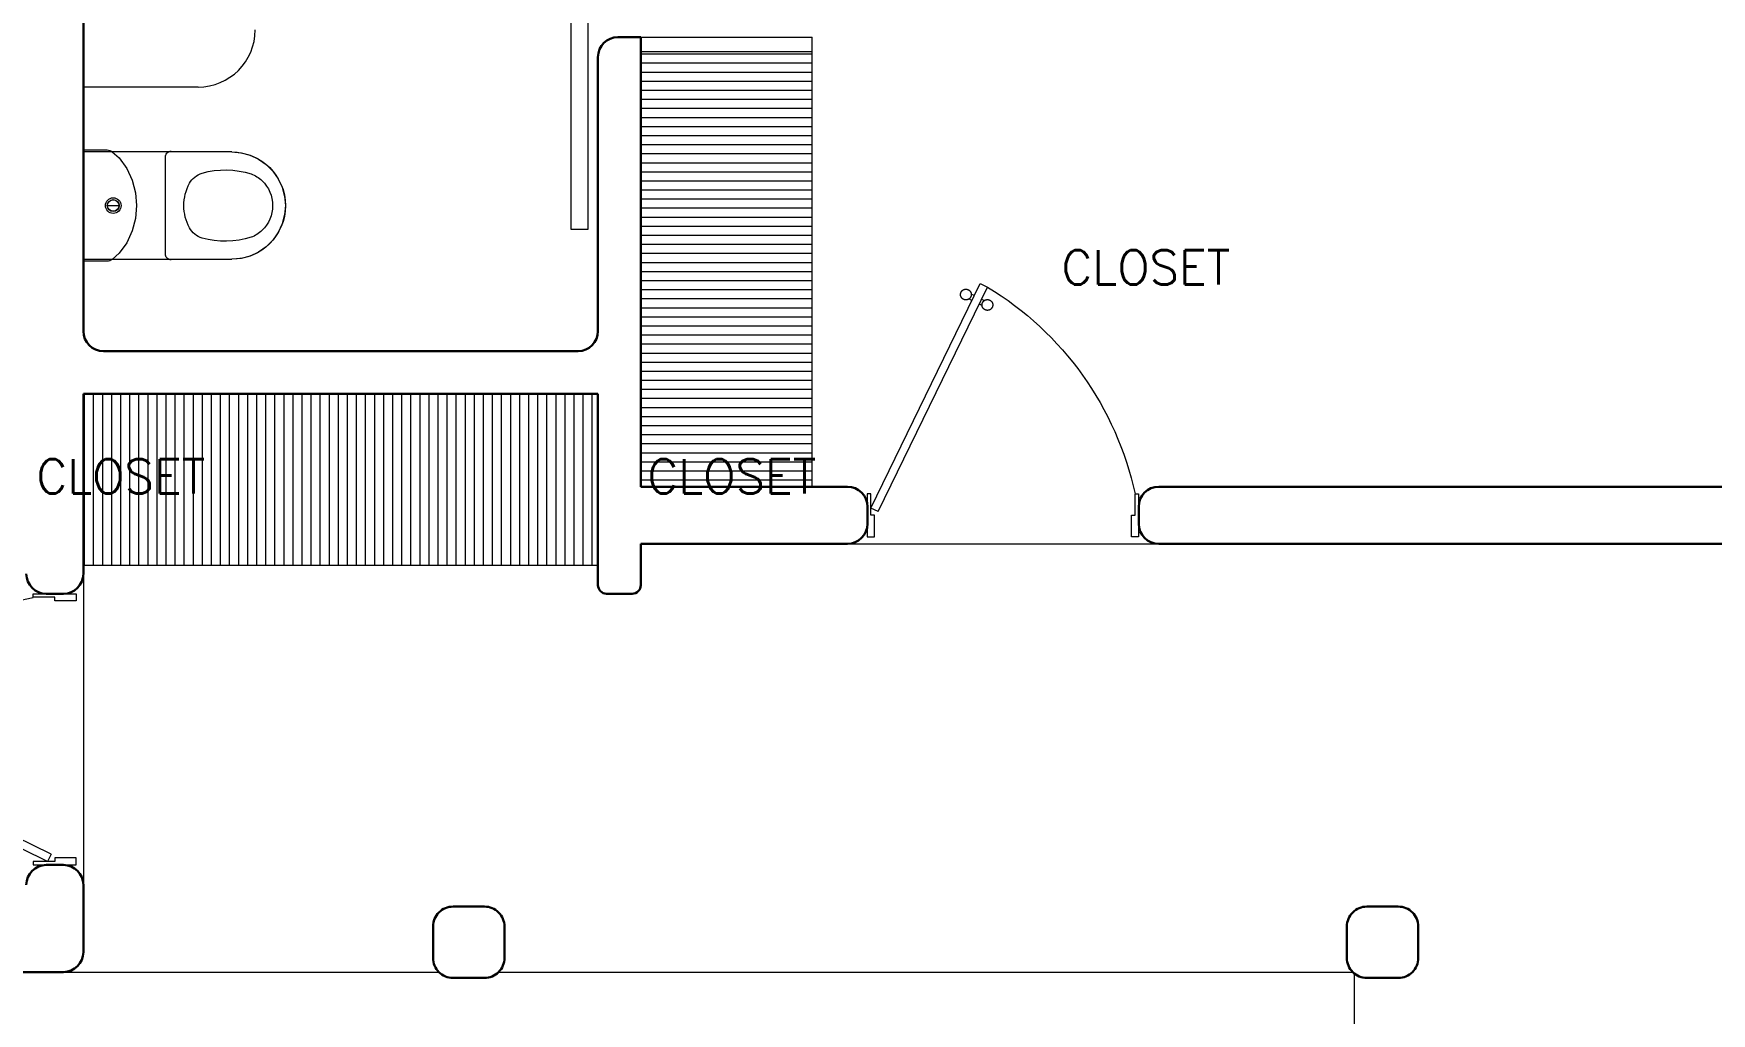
# Model space of a CAD drawing. Header units: metres. Extents: x -44 to 358, y -246 to 48.
# Drawn here: x 32.99 to 38.86, y -100.26 to -96.83 of the extents above; entities that cross this region are included whole.
import ezdxf

# ---------------------------------------------------------------- set-up
doc = ezdxf.new("R2010")
doc.units = ezdxf.units.M
doc.header["$LTSCALE"] = 0.3
for name, color, linetype, lineweight in [('A-DOOR', 7, 'Continuous', 5), ('A-WALL', 7, 'Continuous', 30), ('baños', 141, 'Continuous', 0), ('closets', 33, 'Continuous', 0), ('piso', 251, 'Continuous', 18)]:
    doc.layers.add(name, color=color, linetype=linetype, lineweight=lineweight)
doc.layers.add('TEXTOS', color=4, linetype='Continuous')

# ---------------------------------------------------------------- blocks, each defined once
blk = doc.blocks.new('Caroma_ToiletSuites')
at = {"layer": 'baños'}
for p, q in [((-32.6, 705.1), (-64.3, 696.7)), ((0, 708), (-32.6, 705.1)), ((32.6, 705.1), (0, 708)), ((64.3, 696.7), (32.6, 705.1)), ((-120.8, 664), (-144, 640.8)), ((-94, 682.8), (-120.8, 664)), ((-64.3, 696.7), (-94, 682.8)), ((94, 682.8), (64.3, 696.7)), ((120.8, 664), (94, 682.8)), ((144, 640.8), (120.8, 664)), ((-162.8, 614), (-176.7, 584.3)), ((-144, 640.8), (-162.8, 614)), ((162.8, 614), (144, 640.8)), ((176.7, 584.3), (162.8, 614)), ((-185.1, 552.6), (-188, 520)), ((-176.7, 584.3), (-185.1, 552.6)), ((185.1, 552.6), (176.7, 584.3)), ((188, 520), (185.1, 552.6)), ((-188, 520), (-190.5, 308)), ((-188, 0), (-188, 520)), ((188, 520), (188, 0)), ((190.5, 308), (188, 520)), ((-190.5, 308), (-190.2, 304.5)), ((-190.2, 304.5), (-189.3, 301.2)), ((-189.3, 301.2), (-187.8, 298)), ((-187.8, 298), (-185.8, 295.1)), ((-185.8, 295.1), (-183.4, 292.7)), ((183.4, 292.7), (185.8, 295.1)), ((185.8, 295.1), (187.8, 298)), ((187.8, 298), (189.3, 301.2)), ((189.3, 301.2), (190.2, 304.5)), ((190.2, 304.5), (190.5, 308)), ((-183.4, 292.7), (-180.5, 290.7)), ((-180.5, 290.7), (-177.3, 289.2)), ((-177.3, 289.2), (-174, 288.3)), ((-174, 288.3), (-170.5, 288)), ((-170.5, 288), (170.5, 288)), ((170.5, 288), (174, 288.3)), ((174, 288.3), (177.3, 289.2)), ((177.3, 289.2), (180.5, 290.7)), ((180.5, 290.7), (183.4, 292.7)), ((-45.1, 183.1), (-88.9, 171.3)), ((0, 187), (-45.1, 183.1)), ((45.1, 183.1), (0, 187)), ((88.9, 171.3), (45.1, 183.1)), ((-167.1, 126.2), (-188.7, 100.9)), ((-130, 152.2), (-167.1, 126.2)), ((-88.9, 171.3), (-130, 152.2)), ((0, 85), (0, 125)), ((130, 152.2), (88.9, 171.3)), ((167.1, 126.2), (130, 152.2)), ((188.7, 100.9), (167.1, 126.2)), ((-194.6, 88.2), (-195, 83.5)), ((-195, 83.5), (-195, 0)), ((-193.4, 92.7), (-194.6, 88.2)), ((-191.4, 97), (-193.4, 92.7)), ((-188.7, 100.9), (-191.4, 97)), ((191.4, 97), (188.7, 100.9)), ((193.4, 92.7), (191.4, 97)), ((194.6, 88.2), (193.4, 92.7)), ((195, 83.5), (194.6, 88.2)), ((195, 0), (195, 83.5)), ((-195, 0), (195, 0)), ((188, 0), (-188, 0))]:
    blk.add_line(p, q, dxfattribs=at)
for centre, radius, start, end in [((0, 520), 188, 0, 180), ((-2.7, 547.4), 115.2, 88.65652, 137.04039), ((2.7, 547.4), 115.2, 42.9609, 91.34146), ((183, 496.7), 307.9, 162.77131, 195.21432), ((-18.8, 556.1), 97.6, 134.33725, 160.9897), ((18.8, 556.1), 97.6, 19.00998, 45.66427), ((-183, 496.7), 307.9, 344.7852, 17.22859), ((-36.1, 442.4), 82.4, 198.76304, 239.35819), ((36.1, 442.4), 82.4, 300.64117, 341.23514), ((2.9, 529.9), 177.9, 242.91598, 269.06591), ((-2.9, 529.9), 177.9, 270.93391, 297.08355), ((0, 105), 27.5, 0, 180), ((0, 105), 21, 0, 180), ((0, 105), 20, 0, 180), ((0, 105), 27.5, 180, 0), ((0, 105), 21, 180, 0), ((0, 105), 20, 180, 0)]:
    blk.add_arc(centre, radius, start, end, dxfattribs=at)
blk = doc.blocks.new('puerta 1.00')
at = {"layer": 'A-DOOR'}
for p, q in [((-0.15, -0.0125), (-0.9369, -0.3949)), ((-0.1376, -0.038), (-0.9245, -0.4204)), ((-0.1376, -0.038), (-0.15, -0.0125)), ((-0.9369, -0.3949), (-0.9245, -0.4204)), ((-0.8946, -0.3743), (-0.8996, -0.3641)), ((-0.8777, -0.3661), (-0.8826, -0.3559)), ((-0.8822, -0.3998), (-0.8772, -0.4101)), ((-0.8653, -0.3916), (-0.8603, -0.4018))]:
    blk.add_line(p, q, dxfattribs=at)
for points in [[(-0.05, 0), (-0.05, -0.025), (-0.125, -0.025), (-0.125, -0.0125), (-0.2, -0.0125), (-0.2, 0), (-0.05, 0)], [(-0.05, -0.95), (-0.05, -0.925), (-0.125, -0.925), (-0.125, -0.9375), (-0.2, -0.9375), (-0.2, -0.95), (-0.05, -0.95)]]:
    blk.add_lwpolyline(points, dxfattribs=at)
blk.add_arc((0.0366, 0.1602), 1.1229, 211.13358, 257.83427, dxfattribs=at)
for points in [[(-0.8982, -0.3642), (-0.9033, -0.3642), (-0.912, -0.3591), (-0.917, -0.3504), (-0.917, -0.3403), (-0.912, -0.3316), (-0.9033, -0.3265), (-0.8932, -0.3265), (-0.8844, -0.3316), (-0.8794, -0.3403), (-0.8794, -0.3504), (-0.8844, -0.3591), (-0.8932, -0.3642), (-0.8982, -0.3642)], [(-0.8617, -0.4394), (-0.8667, -0.4394), (-0.8754, -0.4344), (-0.8805, -0.4256), (-0.8805, -0.4156), (-0.8754, -0.4068), (-0.8667, -0.4018), (-0.8566, -0.4018), (-0.8479, -0.4068), (-0.8428, -0.4156), (-0.8428, -0.4257), (-0.8479, -0.4344), (-0.8566, -0.4394), (-0.8617, -0.4394)]]:
    blk.add_open_spline(points, degree=2, dxfattribs=at)
blk = doc.blocks.new('PL MUEBLES 1N NASAS 09')
at = {"layer": 'closets', "transparency": 33554687}
h = blk.add_hatch(dxfattribs=at)
h.set_pattern_fill('LINE', color=4, scale=0.01, angle=180)
h.set_pattern_definition([(180, (-279.617104, -2771.74057), (-4e-18, -0.03175), [])])
h.paths.add_polyline_path([(56.5326, 50.1731), (56.5326, 48.6481), (57.1326, 48.6481), (57.1326, 50.1731)])
h = blk.add_hatch(dxfattribs=at)
h.set_pattern_fill('LINE', color=4, scale=0.01, angle=90)
h.set_pattern_definition([(90, (250.242386, 143.847172), (-0.03175, 2e-18), [])])
h.paths.add_polyline_path([(55.336, 48.9618), (55.336, 48.3731)], flags=16)
h.paths.add_polyline_path([(56.3826, 48.9731), (56.3826, 48.3731), (54.5806, 48.3731), (54.5806, 48.9731)])
at = {"layer": 'A-DOOR', "color": 4}
blk.add_lwpolyline([(56.2889, 50.6467), (56.3476, 50.6467), (56.3476, 49.5495), (56.2889, 49.5495)], close=True, dxfattribs=at)
at = {"layer": 'A-WALL', "color": 4}
for p, q in [((54.5811, 52.6781), (54.5811, 49.1931)), ((56.4531, 50.2231), (56.5331, 50.2231)), ((56.5331, 48.6481), (56.5331, 50.2231)), ((56.3831, 50.1531), (56.3831, 49.1931)), ((56.5331, 49.7481), (56.5331, 49.6981)), ((54.6511, 49.1231), (56.3131, 49.1231)), ((54.5811, 48.9731), (56.3831, 48.9731)), ((54.5811, 48.9731), (54.5811, 48.3431)), ((56.3831, 48.3031), (56.3831, 48.9731)), ((56.3831, 48.6981), (56.3831, 48.5981)), ((56.5331, 48.6981), (56.5331, 48.6481)), ((57.2566, 48.6481), (56.5331, 48.6481)), ((61.1637, 48.6481), (58.3466, 48.6481)), ((57.3266, 48.5781), (57.3266, 48.5181)), ((58.2766, 48.5781), (58.2766, 48.5181)), ((57.2566, 48.4481), (56.5331, 48.4481)), ((56.5331, 48.3031), (56.5331, 48.4481)), ((62.1105, 48.4481), (58.3466, 48.4481)), ((54.5111, 48.2731), (54.4511, 48.2731)), ((56.4131, 48.2731), (56.5031, 48.2731)), ((54.5111, 47.3231), (54.4511, 47.3231)), ((54.5811, 47.2531), (54.5811, 47.0181)), ((54.5111, 46.9481), (51.5984, 46.9481))]:
    blk.add_line(p, q, dxfattribs=at)
for points in [[(55.8755, 46.9273), (55.9855, 46.9273, 0.414214), (56.0555, 46.9973), (56.0555, 47.1073, 0.414214), (55.9855, 47.1773), (55.8755, 47.1773, 0.414214), (55.8055, 47.1073), (55.8055, 46.9973, 0.414214)], [(59.0755, 46.9273), (59.1855, 46.9273, 0.414214), (59.2555, 46.9973), (59.2555, 47.1073, 0.414214), (59.1855, 47.1773), (59.0755, 47.1773, 0.414214), (59.0055, 47.1073), (59.0055, 46.9973, 0.414214)]]:
    blk.add_lwpolyline(points, format="xyb", close=True, dxfattribs=at)
for centre, radius, start, end in [((56.4531, 50.1531), 0.07, 90, 180), ((54.6511, 49.1931), 0.07, 180, 270), ((56.3131, 49.1931), 0.07, 270, 360), ((57.2566, 48.5781), 0.07, 0, 90), ((58.3466, 48.5781), 0.07, 90, 180), ((57.2566, 48.5181), 0.07, 270, 0), ((58.3466, 48.5181), 0.07, 180, 270), ((54.4511, 48.3431), 0.07, 180, 270), ((54.5111, 48.3431), 0.07, 270, 0), ((56.4131, 48.3031), 0.03, 180, 270), ((56.5031, 48.3031), 0.03, 270, 0), ((54.4511, 47.2531), 0.07, 90, 180), ((54.5111, 47.2531), 0.07, 0, 90), ((54.5111, 47.0181), 0.07, 270, 0)]:
    blk.add_arc(centre, radius, start, end, dxfattribs=at)
at = {"layer": 'baños', "color": 4}
blk.add_line((54.9826, 50.0481), (54.5826, 50.0481), dxfattribs=at)
blk.add_arc((54.9826, 50.2481), 0.2, 270, 0, dxfattribs=at)
at = {"layer": 'closets', "color": 4, "transparency": 33554687}
for p, q in [((56.5326, 50.2231), (57.1326, 50.2231)), ((57.1326, 48.6481), (57.1326, 50.2231)), ((56.5326, 50.1731), (57.1326, 50.1731)), ((54.5806, 48.3731), (56.3826, 48.3731))]:
    blk.add_line(p, q, dxfattribs=at)
at = {"layer": 'piso', "color": 4}
for p, q in [((57.2566, 48.4481), (58.3466, 48.4481)), ((54.5811, 48.3431), (54.5811, 47.2531)), ((54.5111, 46.9481), (55.8257, 46.9481)), ((56.0353, 46.9481), (59.0257, 46.9481)), ((59.0305, 46.9437), (59.0305, 44.972))]:
    blk.add_line(p, q, dxfattribs=at)
at = {"layer": 'A-DOOR', "color": 4, "xscale": -1}
for p, rotation in [((57.3261, 48.4231), 90), ((54.6056, 47.3231), 180)]:
    blk.add_blockref('puerta 1.00', p, dxfattribs=dict(at, rotation=rotation))
at = {"layer": 'baños', "color": 4, "xscale": -0.000999999934791, "yscale": 0.000999999934791, "rotation": 270}
blk.add_blockref('Caroma_ToiletSuites', (54.5806, 49.6329), dxfattribs=at)
at = {"layer": 'TEXTOS', "color": 4, "char_height": 0.15, "width": 3.404877, "attachment_point": 9}
for insert in [(58.5975, 49.3562), (55.008, 48.6246), (57.1476, 48.6246)]:
    blk.add_mtext('{\\Fromans|c0;\\H0.8x;CLOSET\\H1.25x; }', dxfattribs=dict(at, insert=insert))

msp = doc.modelspace()

# ---------------------------------------------------------------- block references
msp.add_blockref('PL MUEBLES 1N NASAS 09', (-21.4174279, -147.062544))

doc.saveas('drawing.dxf')
